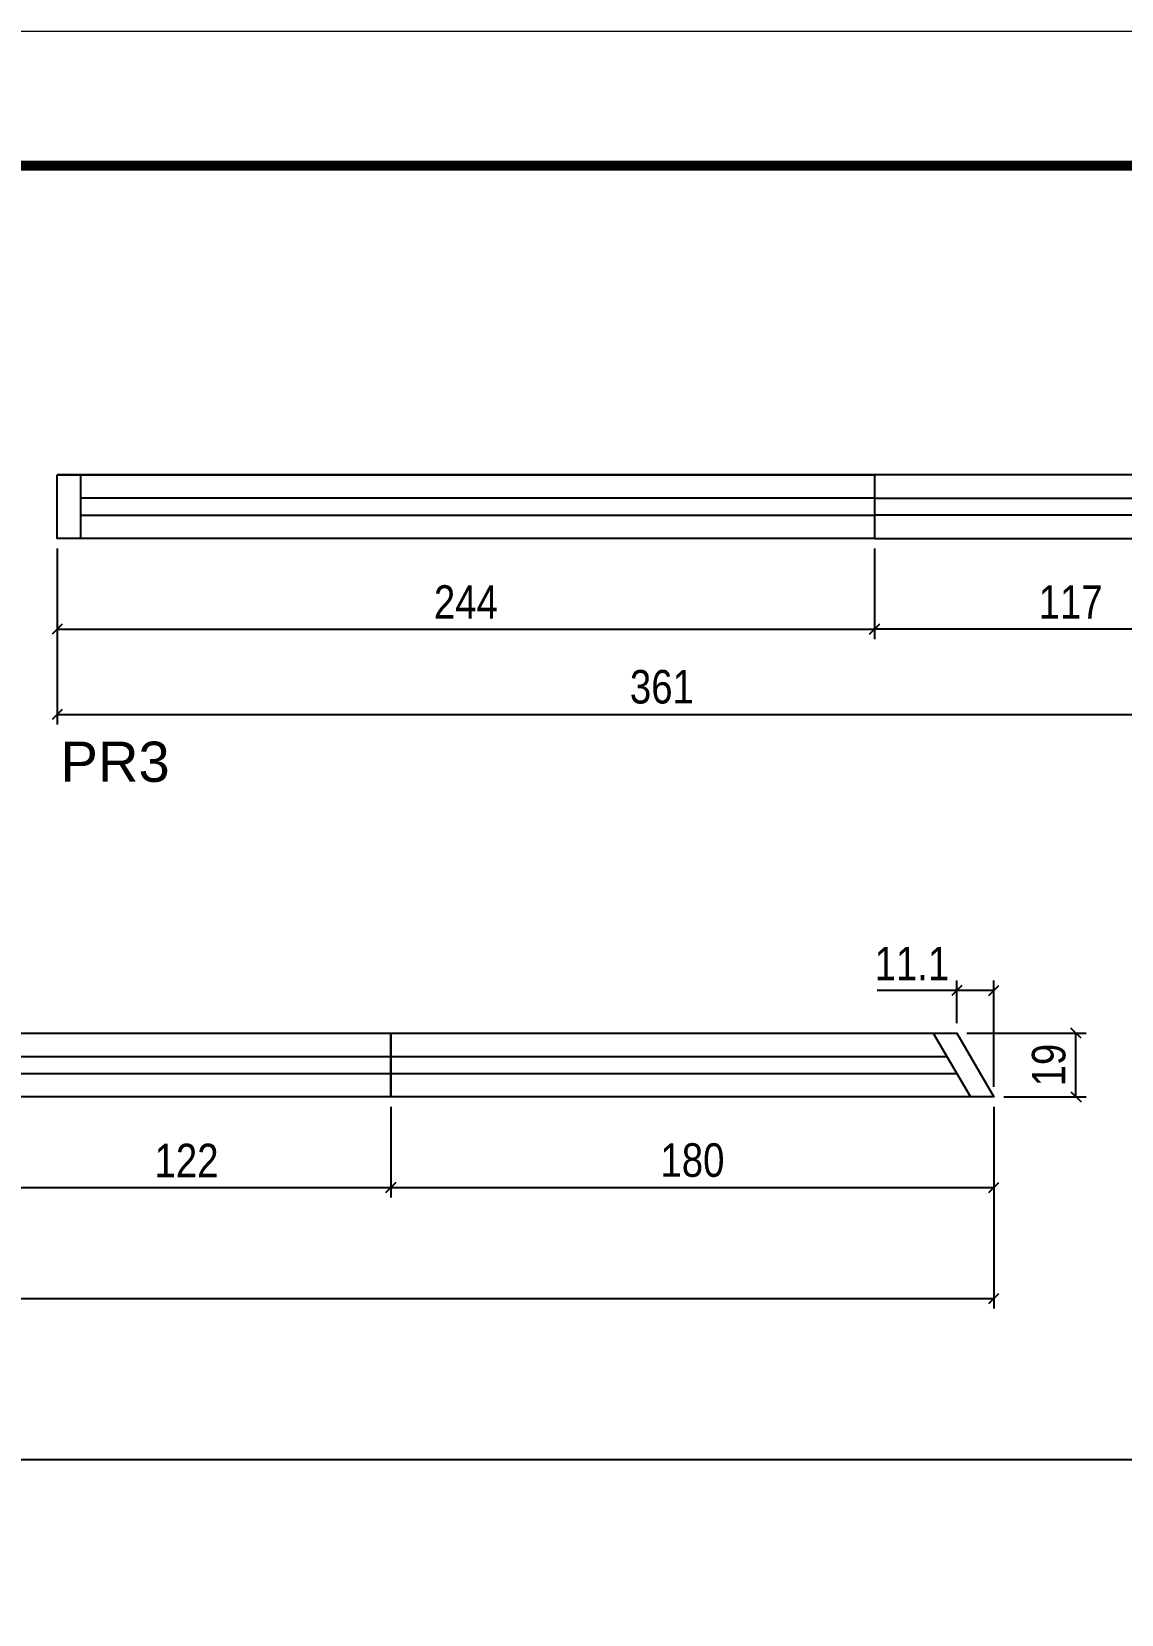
# Model space of a CAD drawing. Extents: x 5442 to 11695, y -218 to 3129.
# Drawn here: x 9271.6 to 9596.9, y 359.5 to 831.9 of the extents above; entities that cross this region are included whole.
import ezdxf

# ---------------------------------------------------------------- set-up
doc = ezdxf.new("R2010")
doc.units = 0
doc.linetypes.add('DASHED', pattern=[0.75, 0.5, -0.25])
for name, color, linetype in [('5', 5, 'Continuous'), ('COTA', 241, 'Continuous'), ('Painéis', 200, 'Continuous'), ('SARR_2.2x7', 40, 'Continuous')]:
    doc.layers.add(name, color=color, linetype=linetype)
for name, color, linetype, lineweight in [('Escoras', 2, 'Continuous', 25), ('Folhas', 255, 'Continuous', 9), ('Romaneio', 3, 'Continuous', 13), ('SARRAFO DE PRESSAO', 251, 'DASHED', 9)]:
    doc.layers.add(name, color=color, linetype=linetype, lineweight=lineweight)
doc.styles.add('COTA TECNICA-50', font='techl___.ttf', dxfattribs={"height": 10})
doc.styles.get("Standard").update_dxf_attribs({"font": 'arial.ttf'})
doc.dimstyles.new('COTA PAINEL-50', dxfattribs={"dimtxt": 10, "dimasz": 3, "dimexe": 3, "dimexo": 3, "dimgap": 3, "dimtad": 1, "dimdec": 1, "dimzin": 12, "dimdsep": 46, "dimtxsty": 'COTA TECNICA-50', "dimblk1": 'OBLIQUE', "dimblk2": 'OBLIQUE', "dimsah": 1, "dimcen": 0.9, "dimclrd": 4, "dimclre": 4, "dimclrt": 240, "dimadec": 1, "dimazin": 3, "dimtfac": 1, "dimtdec": 1, "dimtmove": 0, "dimatfit": 3, "dimfxl": 1, "dimtolj": 1, "dimtzin": 12, "dimarcsym": 0})

# ---------------------------------------------------------------- blocks, each defined once
blk = doc.blocks.new('9999999999')
at = {"layer": 'Folhas'}
blk.add_lwpolyline([(98138.98, 34190.21), (99623.98, 34190.21), (99623.98, 35240.21), (98138.98, 35240.21)], close=True, dxfattribs=at)
at = {"layer": 'Folhas', "color": 30, "const_width": 3}
blk.add_lwpolyline([(98213.98, 34230.21), (99583.98, 34230.21), (99583.98, 35200.21), (98213.98, 35200.21)], close=True, dxfattribs=at)
blk = doc.blocks.new('_Oblique')
at = {"color": 0, "linetype": 'ByBlock', "lineweight": -2}
blk.add_line((-0.5, -0.5), (0.5, 0.5), dxfattribs=at)
blk = doc.blocks.new('*D1500')
at = {"layer": 'COTA', "color": 4, "linetype": 'ByBlock', "lineweight": -2, "transparency": 16777216}
for p, q in [((9523.23, 677.61), (9523.23, 650.58)), ((9640.23, 677.61), (9640.23, 650.58)), ((9640.23, 653.58), (9523.23, 653.58))]:
    blk.add_line(p, q, dxfattribs=at)
at = {"layer": 'Defpoints', "color": 0, "linetype": 'ByBlock', "transparency": 16777216}
for p in [(9523.23, 680.61), (9640.23, 680.61), (9523.23, 653.58)]:
    blk.add_point(p, dxfattribs=at)
at = {"layer": 'COTA', "color": 4, "linetype": 'ByBlock', "lineweight": -2, "transparency": 16777216, "xscale": 3, "yscale": 3, "zscale": 3, "rotation": 180}
blk.add_blockref('_Oblique', (9523.23, 653.58), dxfattribs=at)
at = {"layer": 'COTA', "color": 4, "linetype": 'ByBlock', "lineweight": -2, "transparency": 16777216, "xscale": 3, "yscale": 3, "zscale": 3}
blk.add_blockref('_Oblique', (9640.23, 653.58), dxfattribs=at)
at = {"layer": 'COTA', "color": 240, "linetype": 'ByBlock', "transparency": 16777216, "insert": (9581.73, 661.65), "char_height": 10, "attachment_point": 5, "style": 'COTA TECNICA-50'}
blk.add_mtext('\\A1;117', dxfattribs=at)
blk = doc.blocks.new('*D1455')
at = {"layer": 'COTA', "color": 4, "linetype": 'ByBlock', "lineweight": -2, "transparency": 16777216}
for p, q in [((9279.23, 677.61), (9279.23, 650.58)), ((9523.23, 677.61), (9523.23, 650.58)), ((9279.23, 653.58), (9523.23, 653.58))]:
    blk.add_line(p, q, dxfattribs=at)
at = {"layer": 'Defpoints', "color": 0, "linetype": 'ByBlock', "transparency": 16777216}
for p in [(9279.23, 680.61), (9523.23, 680.61), (9523.23, 653.58)]:
    blk.add_point(p, dxfattribs=at)
at = {"layer": 'COTA', "color": 4, "linetype": 'ByBlock', "lineweight": -2, "transparency": 16777216, "xscale": 3, "yscale": 3, "zscale": 3, "rotation": 180}
blk.add_blockref('_Oblique', (9279.23, 653.58), dxfattribs=at)
at = {"layer": 'COTA', "color": 4, "linetype": 'ByBlock', "lineweight": -2, "transparency": 16777216, "xscale": 3, "yscale": 3, "zscale": 3}
blk.add_blockref('_Oblique', (9523.23, 653.58), dxfattribs=at)
at = {"layer": 'COTA', "color": 240, "linetype": 'ByBlock', "transparency": 16777216, "insert": (9401.23, 661.65), "char_height": 10, "attachment_point": 5, "style": 'COTA TECNICA-50'}
blk.add_mtext('\\A1;244', dxfattribs=at)
blk = doc.blocks.new('*D1457')
at = {"layer": 'Defpoints', "color": 0, "linetype": 'ByBlock', "transparency": 16777216}
for p in [(9279.23, 680.61), (9640.23, 680.61), (9640.23, 628.09)]:
    blk.add_point(p, dxfattribs=at)
at = {"layer": 'Romaneio', "color": 4, "linetype": 'ByBlock', "lineweight": -2, "transparency": 16777216}
for p, q in [((9279.23, 677.61), (9279.23, 625.09)), ((9640.23, 677.61), (9640.23, 625.09)), ((9279.23, 628.09), (9640.23, 628.09))]:
    blk.add_line(p, q, dxfattribs=at)
at = {"layer": 'Romaneio', "color": 4, "linetype": 'ByBlock', "lineweight": -2, "transparency": 16777216, "xscale": 3, "yscale": 3, "zscale": 3, "rotation": 180}
blk.add_blockref('_Oblique', (9279.23, 628.09), dxfattribs=at)
at = {"layer": 'Romaneio', "color": 4, "linetype": 'ByBlock', "lineweight": -2, "transparency": 16777216, "xscale": 3, "yscale": 3, "zscale": 3}
blk.add_blockref('_Oblique', (9640.23, 628.09), dxfattribs=at)
at = {"layer": 'Romaneio', "color": 240, "linetype": 'ByBlock', "transparency": 16777216, "insert": (9459.73, 636.3), "char_height": 10, "attachment_point": 5, "style": 'COTA TECNICA-50'}
blk.add_mtext('\\A1;361', dxfattribs=at)
blk = doc.blocks.new('*D1551')
at = {"layer": 'COTA', "color": 4, "linetype": 'ByBlock', "lineweight": -2, "transparency": 16777216}
for p, q in [((9256.84, 510.94), (9256.84, 483.91)), ((9378.84, 510.94), (9378.84, 483.91)), ((9256.84, 486.91), (9378.84, 486.91))]:
    blk.add_line(p, q, dxfattribs=at)
at = {"layer": 'Defpoints', "color": 0, "linetype": 'ByBlock', "transparency": 16777216}
for p in [(9256.84, 513.94), (9378.84, 513.94), (9378.84, 486.91)]:
    blk.add_point(p, dxfattribs=at)
at = {"layer": 'COTA', "color": 4, "linetype": 'ByBlock', "lineweight": -2, "transparency": 16777216, "xscale": 3, "yscale": 3, "zscale": 3, "rotation": 180}
blk.add_blockref('_Oblique', (9256.84, 486.91), dxfattribs=at)
at = {"layer": 'COTA', "color": 4, "linetype": 'ByBlock', "lineweight": -2, "transparency": 16777216, "xscale": 3, "yscale": 3, "zscale": 3}
blk.add_blockref('_Oblique', (9378.84, 486.91), dxfattribs=at)
at = {"layer": 'COTA', "color": 240, "linetype": 'ByBlock', "transparency": 16777216, "insert": (9317.84, 494.97), "char_height": 10, "attachment_point": 5, "style": 'COTA TECNICA-50'}
blk.add_mtext('\\A1;122', dxfattribs=at)
blk = doc.blocks.new('*D1552')
at = {"layer": 'COTA', "color": 4, "linetype": 'ByBlock', "lineweight": -2, "transparency": 16777216}
for p, q in [((9378.84, 510.94), (9378.85, 483.9)), ((9558.84, 510.96), (9558.85, 483.91)), ((9378.85, 486.9), (9558.85, 486.91))]:
    blk.add_line(p, q, dxfattribs=at)
at = {"layer": 'Defpoints', "color": 0, "linetype": 'ByBlock', "transparency": 16777216}
for p in [(9378.84, 513.94), (9558.84, 513.96), (9558.85, 486.91)]:
    blk.add_point(p, dxfattribs=at)
at = {"layer": 'COTA', "color": 4, "linetype": 'ByBlock', "lineweight": -2, "transparency": 16777216, "xscale": 3, "yscale": 3, "zscale": 3}
for p, rotation in [((9378.85, 486.9), 180.0047552654058), ((9558.85, 486.91), 0.004755265405772407)]:
    blk.add_blockref('_Oblique', p, dxfattribs=dict(at, rotation=rotation))
at = {"layer": 'COTA', "color": 240, "linetype": 'ByBlock', "transparency": 16777216, "insert": (9468.85, 495.03), "char_height": 10, "attachment_point": 5, "rotation": 0.0048, "style": 'COTA TECNICA-50'}
blk.add_mtext('\\A1;180', dxfattribs=at)
blk = doc.blocks.new('*D1553')
at = {"layer": 'Defpoints', "color": 0, "linetype": 'ByBlock', "transparency": 16777216}
for p in [(9547.74, 545.68), (9547.74, 532.94), (9558.84, 513.96)]:
    blk.add_point(p, dxfattribs=at)
at = {"layer": 'Escoras', "color": 4, "linetype": 'ByBlock', "lineweight": -2, "transparency": 16777216}
for p, q in [((9547.74, 535.94), (9547.74, 548.68)), ((9558.84, 516.96), (9558.84, 548.68)), ((9547.74, 545.68), (9524.02, 545.68)), ((9558.84, 545.68), (9547.74, 545.68))]:
    blk.add_line(p, q, dxfattribs=at)
at = {"layer": 'Escoras', "color": 4, "linetype": 'ByBlock', "lineweight": -2, "transparency": 16777216, "xscale": 3, "yscale": 3, "zscale": 3, "rotation": 180}
blk.add_blockref('_Oblique', (9547.74, 545.68), dxfattribs=at)
at = {"layer": 'Escoras', "color": 4, "linetype": 'ByBlock', "lineweight": -2, "transparency": 16777216, "xscale": 3, "yscale": 3, "zscale": 3}
blk.add_blockref('_Oblique', (9558.84, 545.68), dxfattribs=at)
at = {"layer": 'Escoras', "color": 240, "linetype": 'ByBlock', "transparency": 16777216, "insert": (9534.38, 553.74), "char_height": 10, "attachment_point": 5, "style": 'COTA TECNICA-50'}
blk.add_mtext('\\A1;11.1', dxfattribs=at)
blk = doc.blocks.new('*D1554')
at = {"layer": 'Defpoints', "color": 0, "linetype": 'ByBlock', "transparency": 16777216}
for p in [(9547.74, 532.94), (9583.33, 532.94), (9558.84, 513.96)]:
    blk.add_point(p, dxfattribs=at)
at = {"layer": 'Escoras', "color": 4, "linetype": 'ByBlock', "lineweight": -2, "transparency": 16777216}
for p, q in [((9550.74, 532.94), (9586.33, 532.94)), ((9583.33, 513.96), (9583.33, 532.94)), ((9561.84, 513.96), (9586.33, 513.96))]:
    blk.add_line(p, q, dxfattribs=at)
at = {"layer": 'Escoras', "color": 4, "linetype": 'ByBlock', "lineweight": -2, "transparency": 16777216, "xscale": 3, "yscale": 3, "zscale": 3}
for p, rotation in [((9583.33, 532.94), 90), ((9583.33, 513.96), 270)]:
    blk.add_blockref('_Oblique', p, dxfattribs=dict(at, rotation=rotation))
at = {"layer": 'Escoras', "color": 240, "linetype": 'ByBlock', "transparency": 16777216, "insert": (9575.24, 523.45), "char_height": 10, "attachment_point": 5, "rotation": 90, "style": 'COTA TECNICA-50'}
blk.add_mtext('\\A1;19', dxfattribs=at)
blk = doc.blocks.new('*D1207')
at = {"layer": 'Defpoints', "color": 0, "linetype": 'ByBlock', "transparency": 16777216}
for p in [(8768.84, 513.94), (9558.84, 513.96), (9558.84, 453.79)]:
    blk.add_point(p, dxfattribs=at)
at = {"layer": 'Escoras', "color": 4, "linetype": 'ByBlock', "lineweight": -2, "transparency": 16777216}
for p, q in [((8768.84, 510.94), (8768.84, 450.79)), ((9558.84, 510.96), (9558.84, 450.79)), ((8768.84, 453.79), (9558.84, 453.79))]:
    blk.add_line(p, q, dxfattribs=at)
at = {"layer": 'Escoras', "color": 4, "linetype": 'ByBlock', "lineweight": -2, "transparency": 16777216, "xscale": 3, "yscale": 3, "zscale": 3, "rotation": 180}
blk.add_blockref('_Oblique', (8768.84, 453.79), dxfattribs=at)
at = {"layer": 'Escoras', "color": 4, "linetype": 'ByBlock', "lineweight": -2, "transparency": 16777216, "xscale": 3, "yscale": 3, "zscale": 3}
blk.add_blockref('_Oblique', (9558.84, 453.79), dxfattribs=at)
at = {"layer": 'Escoras', "color": 240, "linetype": 'ByBlock', "transparency": 16777216, "insert": (9163.84, 461.92), "char_height": 10, "attachment_point": 5, "style": 'COTA TECNICA-50'}
blk.add_mtext('\\A1;790', dxfattribs=at)

msp = doc.modelspace()

# ---------------------------------------------------------------- linework, layer by layer
at = {"layer": 'Escoras', "linetype": 'ByBlock'}
msp.add_line((8700.35, 405.73), (10070.35, 405.73), dxfattribs=at)
at = {"layer": 'Painéis', "linetype": 'Continuous'}
msp.add_lwpolyline([(9523.23, 699.61), (9523.23, 680.61), (9640.23, 680.61), (9640.23, 699.61), (9279.23, 699.61)], dxfattribs=at)
for points in [[(9279.23, 699.61), (9523.23, 699.61), (9523.23, 680.61), (9279.23, 680.61)], [(9256.84, 532.94), (9378.84, 532.94), (9378.84, 513.94), (9256.84, 513.94)], [(9378.84, 532.94), (9547.74, 532.94), (9558.84, 513.96), (9378.84, 513.94)]]:
    msp.add_lwpolyline(points, close=True, dxfattribs=at)
at = {"layer": 'SARR_2.2x7', "linetype": 'Continuous'}
for p, q in [((9286.23, 699.61), (9286.23, 680.61)), ((9523.23, 692.61), (9286.23, 692.61)), ((9523.23, 692.61), (9633.23, 692.61)), ((9286.23, 687.61), (9523.23, 687.61)), ((9633.23, 687.61), (9523.23, 687.61)), ((9540.73, 532.96), (9551.84, 513.96)), ((9378.84, 525.94), (9256.84, 525.94)), ((9544.84, 525.94), (9378.84, 525.94)), ((9551.84, 525.94), (9551.84, 525.94)), ((9256.84, 520.94), (9378.84, 520.94)), ((9378.84, 520.94), (9547.76, 520.94))]:
    msp.add_line(p, q, dxfattribs=at)

# ---------------------------------------------------------------- block references
at = {"layer": 'SARRAFO DE PRESSAO', "color": 6, "linetype": 'ByBlock'}
msp.add_blockref('9999999999', (-89513.62, -34408.31), dxfattribs=at)

# ---------------------------------------------------------------- texts
at = {"layer": '5', "linetype": 'Continuous'}
msp.add_text('PR3', height=12, rotation=360, dxfattribs=at).set_placement((9280.22, 607.99))

# ---------------------------------------------------------------- dimensions: what is measured, and where the dimension line sits
at = {"layer": 'COTA', "linetype": 'ByBlock'}
for p1, p2, distance, picture, middle in [((9279.23, 680.61), (9523.23, 680.61), -27.03, '*D1455', (9401.23, 661.65)), ((9256.84, 513.94), (9378.84, 513.94), -27.03, '*D1551', (9317.84, 494.97)), ((9378.84, 513.94), (9558.84, 513.96), -27.04, '*D1552', (9468.85, 495.03))]:
    dim = msp.add_aligned_dim(p1=p1, p2=p2, distance=distance, dimstyle='COTA PAINEL-50', override={"dimarcsym": 1}, dxfattribs=at)
    dim.commit()
    dim.dimension.update_dxf_attribs({"geometry": picture, "text_midpoint": middle})
dim = msp.add_linear_dim(base=(9523.23, 653.58), p1=(9640.23, 680.61), p2=(9523.23, 680.61), dimstyle='COTA PAINEL-50', override={"dimarcsym": 1}, dxfattribs=at)
dim.commit()
dim.dimension.update_dxf_attribs({"geometry": '*D1500', "text_midpoint": (9581.73, 661.65)})
at = {"layer": 'Escoras', "linetype": 'ByBlock'}
for base, p1, p2, picture, middle in [((9547.74, 545.68), (9558.84, 513.96), (9547.74, 532.94), '*D1553', (9534.38, 553.74)), ((9558.84, 453.79), (8768.84, 513.94), (9558.84, 513.96), '*D1207', (9163.84, 461.92))]:
    dim = msp.add_linear_dim(base=base, p1=p1, p2=p2, dimstyle='COTA PAINEL-50', override={"dimarcsym": 1}, dxfattribs=at)
    dim.commit()
    dim.dimension.update_dxf_attribs({"geometry": picture, "text_midpoint": middle})
dim = msp.add_linear_dim(base=(9583.33, 532.94), p1=(9558.84, 513.96), p2=(9547.74, 532.94), angle=90, dimstyle='COTA PAINEL-50', override={"dimarcsym": 1}, dxfattribs=at)
dim.commit()
dim.dimension.update_dxf_attribs({"geometry": '*D1554', "text_midpoint": (9575.24, 523.45)})
at = {"layer": 'Romaneio', "linetype": 'ByBlock'}
dim = msp.add_linear_dim(base=(9640.23, 628.09), p1=(9279.23, 680.61), p2=(9640.23, 680.61), dimstyle='COTA PAINEL-50', override={"dimarcsym": 1}, dxfattribs=at)
dim.commit()
dim.dimension.update_dxf_attribs({"geometry": '*D1457', "text_midpoint": (9459.73, 636.3)})

doc.saveas('drawing.dxf')
